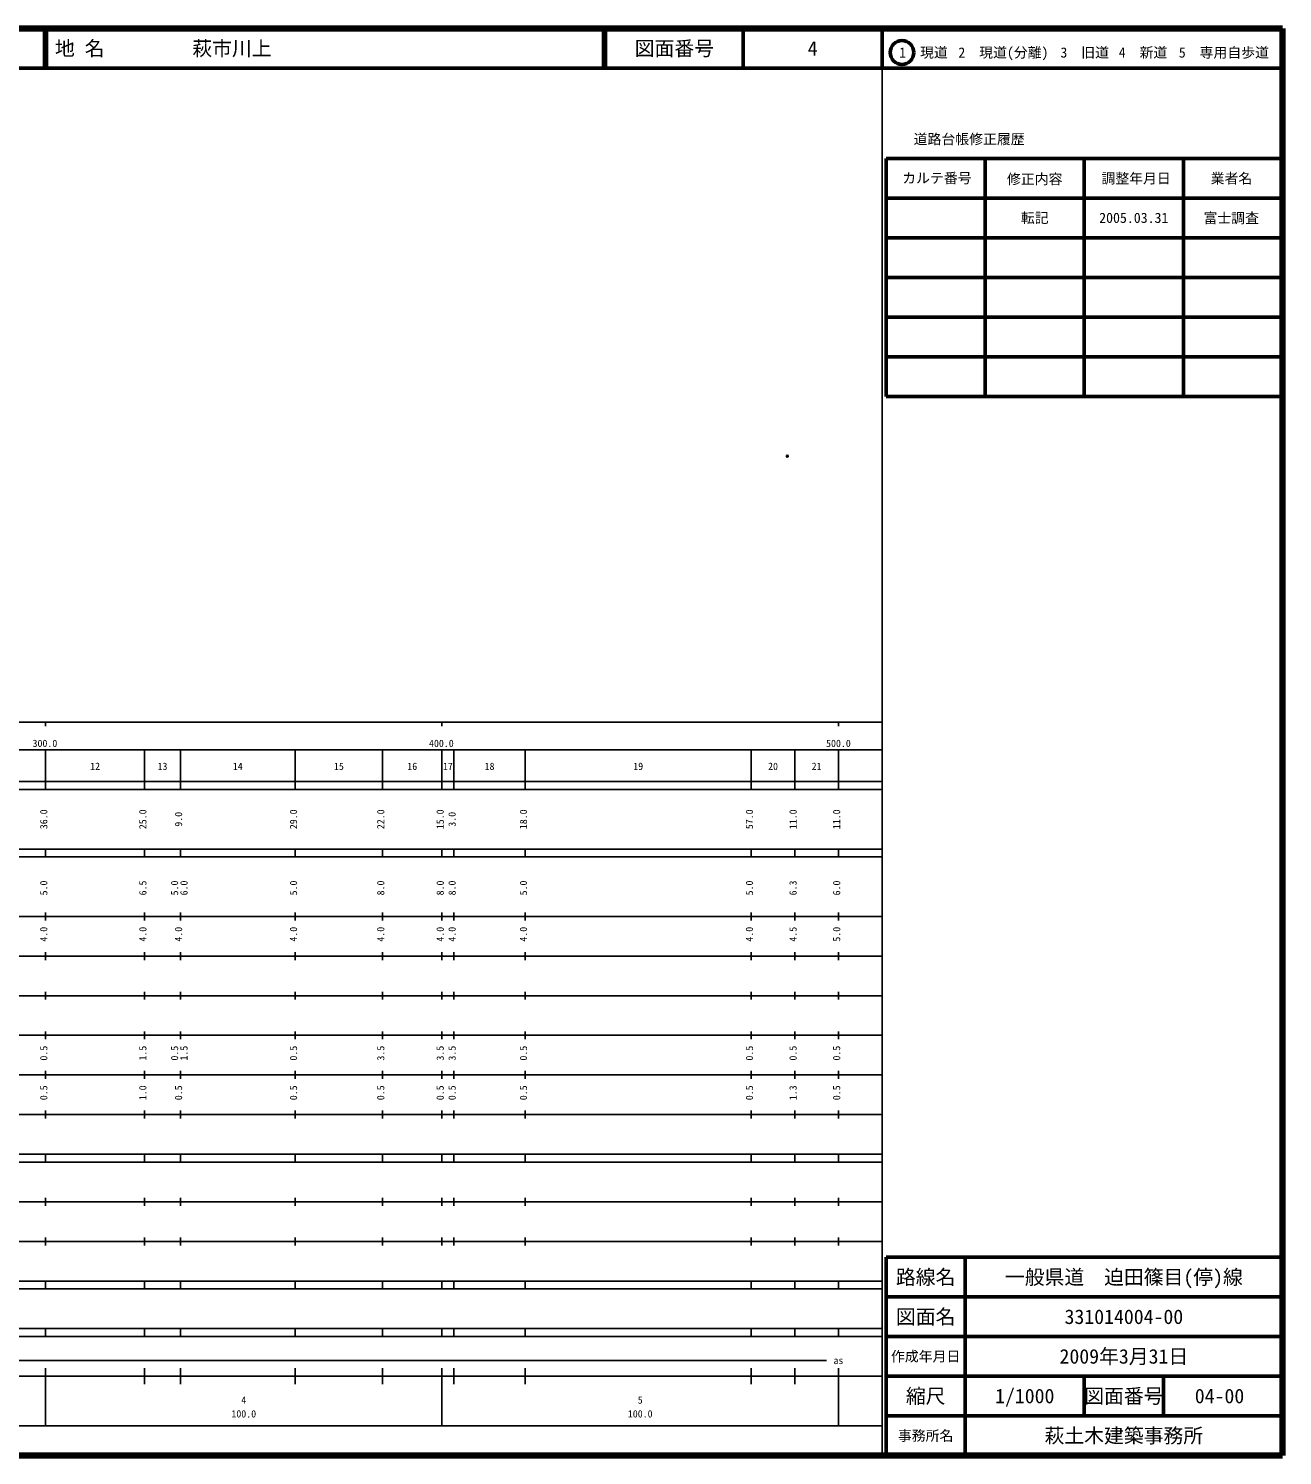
# Model space of a CAD drawing. Units: millimetres on the paper. Extents: x 40 to 680, y 20 to 380.
# Drawn here: x 363.7 to 680, y 20 to 380 of the extents above; entities that cross this region are included whole.
import ezdxf
from ezdxf.enums import TextEntityAlignment as Align

# ---------------------------------------------------------------- set-up
doc = ezdxf.new("R2010")
doc.units = ezdxf.units.MM
doc.header["$PDMODE"] = 32
doc.header["$PDSIZE"] = 0.5
doc.layers.add('M-OTRS', color=6, linetype='Continuous')
doc.layers.add('M-TTL-TXT', color=7, linetype='Continuous')
for name, color, linetype, lineweight in [('M-TTL', 2, 'Continuous', 140), ('M-TTL-BAND', 7, 'Continuous', 25), ('M-TTL-FRAM', 2, 'Continuous', 50), ('M-TTL-LINE', 7, 'Continuous', 50)]:
    doc.layers.add(name, color=color, linetype=linetype, lineweight=lineweight)
doc.styles.add('ＭＳ ゴシック', font='')
doc.styles.get('ＭＳ ゴシック').set_extended_font_data('MS Gothic')

msp = doc.modelspace()

# ---------------------------------------------------------------- linework, layer by layer
at = {"layer": 'M-OTRS'}
msp.add_point((555.108, 272.089), dxfattribs=at)
at = {"layer": 'M-TTL'}
for p, q in [((680, 380), (40, 380)), ((680, 20), (680, 380)), ((40, 20), (680, 20))]:
    msp.add_line(p, q, dxfattribs=at)
at = {"layer": 'M-TTL-BAND'}
for p, q in [((579, 20), (579, 370)), ((40, 205), (579, 205)), ((368, 205), (368, 204)), ((468, 205), (468, 204)), ((568, 205), (568, 204)), ((68, 198), (579, 198)), ((368, 188), (368, 198)), ((393, 188), (393, 198)), ((402, 188), (402, 198)), ((431, 188), (431, 198)), ((453, 188), (453, 198)), ((468, 188), (468, 198)), ((471, 188), (471, 198)), ((489, 188), (489, 198)), ((546, 188), (546, 198)), ((557, 188), (557, 198)), ((568, 188), (568, 198)), ((40, 190), (579, 190)), ((40, 188), (579, 188)), ((40, 173), (579, 173)), ((368, 171), (368, 173)), ((393, 171), (393, 173)), ((402, 171), (402, 173)), ((431, 171), (431, 173)), ((453, 171), (453, 173)), ((468, 171), (468, 173)), ((471, 171), (471, 173)), ((489, 171), (489, 173)), ((546, 171), (546, 173)), ((557, 171), (557, 173)), ((568, 171), (568, 173)), ((40, 171), (579, 171)), ((40, 156), (579, 156)), ((368, 155), (368, 157)), ((393, 155), (393, 157)), ((402, 155), (402, 157)), ((431, 155), (431, 157)), ((453, 155), (453, 157)), ((468, 155), (468, 157)), ((471, 155), (471, 157)), ((489, 155), (489, 157)), ((546, 155), (546, 157)), ((557, 155), (557, 157)), ((568, 155), (568, 157)), ((46, 146), (579, 146)), ((368, 145), (368, 147)), ((393, 145), (393, 147)), ((402, 145), (402, 147)), ((431, 145), (431, 147)), ((453, 145), (453, 147)), ((468, 145), (468, 147)), ((471, 145), (471, 147)), ((489, 145), (489, 147)), ((546, 145), (546, 147)), ((557, 145), (557, 147)), ((568, 145), (568, 147)), ((368, 135), (368, 137)), ((393, 135), (393, 137)), ((402, 135), (402, 137)), ((431, 135), (431, 137)), ((453, 135), (453, 137)), ((468, 135), (468, 137)), ((471, 135), (471, 137)), ((489, 135), (489, 137)), ((546, 135), (546, 137)), ((557, 135), (557, 137)), ((568, 135), (568, 137)), ((52, 136), (579, 136)), ((46, 126), (579, 126)), ((368, 125), (368, 127)), ((393, 125), (393, 127)), ((402, 125), (402, 127)), ((431, 125), (431, 127)), ((453, 125), (453, 127)), ((468, 125), (468, 127)), ((471, 125), (471, 127)), ((489, 125), (489, 127)), ((546, 125), (546, 127)), ((557, 125), (557, 127)), ((568, 125), (568, 127)), ((52, 116), (579, 116)), ((368, 115), (368, 117)), ((393, 115), (393, 117)), ((402, 115), (402, 117)), ((431, 115), (431, 117)), ((453, 115), (453, 117)), ((468, 115), (468, 117)), ((471, 115), (471, 117)), ((489, 115), (489, 117)), ((546, 115), (546, 117)), ((557, 115), (557, 117)), ((568, 115), (568, 117)), ((46, 106), (579, 106)), ((368, 105), (368, 107)), ((393, 105), (393, 107)), ((402, 105), (402, 107)), ((431, 105), (431, 107)), ((453, 105), (453, 107)), ((468, 105), (468, 107)), ((471, 105), (471, 107)), ((489, 105), (489, 107)), ((546, 105), (546, 107)), ((557, 105), (557, 107)), ((568, 105), (568, 107)), ((40, 96), (579, 96)), ((40, 94), (579, 94)), ((368, 94), (368, 96)), ((393, 94), (393, 96)), ((402, 94), (402, 96)), ((431, 94), (431, 96)), ((453, 94), (453, 96)), ((468, 94), (468, 96)), ((471, 94), (471, 96)), ((489, 94), (489, 96)), ((546, 94), (546, 96)), ((557, 94), (557, 96)), ((568, 94), (568, 96)), ((49, 84), (579, 84)), ((368, 83), (368, 85)), ((393, 83), (393, 85)), ((402, 83), (402, 85)), ((431, 83), (431, 85)), ((453, 83), (453, 85)), ((468, 83), (468, 85)), ((471, 83), (471, 85)), ((489, 83), (489, 85)), ((546, 83), (546, 85)), ((557, 83), (557, 85)), ((568, 83), (568, 85)), ((40, 74), (579, 74)), ((368, 73), (368, 75)), ((393, 73), (393, 75)), ((402, 73), (402, 75)), ((431, 73), (431, 75)), ((453, 73), (453, 75)), ((468, 73), (468, 75)), ((471, 73), (471, 75)), ((489, 73), (489, 75)), ((546, 73), (546, 75)), ((557, 73), (557, 75)), ((568, 73), (568, 75)), ((40, 64), (579, 64)), ((40, 62), (579, 62)), ((368, 62), (368, 64)), ((393, 62), (393, 64)), ((402, 62), (402, 64)), ((431, 62), (431, 64)), ((453, 62), (453, 64)), ((468, 62), (468, 64)), ((471, 62), (471, 64)), ((489, 62), (489, 64)), ((546, 62), (546, 64)), ((557, 62), (557, 64)), ((568, 62), (568, 64)), ((40, 52), (579, 52)), ((368, 50), (368, 52)), ((393, 50), (393, 52)), ((402, 50), (402, 52)), ((431, 50), (431, 52)), ((453, 50), (453, 52)), ((468, 50), (468, 52)), ((471, 50), (471, 52)), ((489, 50), (489, 52)), ((546, 50), (546, 52)), ((557, 50), (557, 52)), ((568, 50), (568, 52)), ((40, 50), (579, 50)), ((71, 44), (565, 44)), ((40, 40), (579, 40)), ((368, 27.5), (368, 42)), ((393, 38), (393, 42)), ((402, 38), (402, 42)), ((431, 38), (431, 42)), ((453, 38), (453, 42)), ((468, 27.5), (468, 42)), ((471, 38), (471, 42)), ((489, 38), (489, 42)), ((546, 38), (546, 42)), ((557, 38), (557, 42)), ((568, 27.5), (568, 42)), ((68, 27.5), (579, 27.5))]:
    msp.add_line(p, q, dxfattribs=at)
at = {"layer": 'M-TTL-FRAM'}
for p, q in [((580, 347.197), (580, 287.197)), ((580, 347.197), (680, 347.197)), ((580, 287.197), (680, 287.197)), ((680, 70), (580, 70)), ((580, 70), (580, 20))]:
    msp.add_line(p, q, dxfattribs=at)
at = {"layer": 'M-TTL-LINE'}
for p, q in [((367.75, 380), (367.75, 370)), ((368.25, 380), (368.25, 370)), ((508.747, 380), (508.747, 370)), ((509.247, 380), (509.247, 370)), ((543.997, 380), (543.997, 370)), ((579, 380), (579, 370)), ((40, 370), (680, 370)), ((605, 347.197), (605, 287.197)), ((630, 347.197), (630, 287.197)), ((655, 347.197), (655, 287.197)), ((580, 337.197), (680, 337.197)), ((580, 327.197), (680, 327.197)), ((580, 317.197), (680, 317.197)), ((580, 307.197), (680, 307.197)), ((580, 297.197), (680, 297.197)), ((600, 70), (600, 20)), ((680, 60), (580, 60)), ((680, 50), (580, 50)), ((680, 40), (580, 40)), ((630, 40), (630, 30)), ((650, 40), (650, 30)), ((680, 30), (580, 30))]:
    msp.add_line(p, q, dxfattribs=at)
msp.add_circle((584.031, 373.958), 3, dxfattribs=at)

# ---------------------------------------------------------------- texts
at = {"layer": 'M-TTL-BAND', "style": 'ＭＳ ゴシック'}
for s, p in [('300.0', (367.844, 198.195)), ('400.0', (467.844, 198.195)), ('500.0', (568, 198.195)), ('12', (380.5, 192.405)), ('13', (397.5, 192.405)), ('14', (416.5, 192.405)), ('15', (442, 192.405)), ('16', (460.5, 192.405)), ('17', (469.5, 192.405)), ('18', (480, 192.405)), ('19', (517.5, 192.405)), ('20', (551.5, 192.405)), ('21', (562.5, 192.405)), ('as', (568, 42.5)), ('4', (418, 32.523)), ('5', (518, 32.523)), ('100.0', (418, 29.033)), ('100.0', (518, 29.033))]:
    msp.add_text(s, height=1.833, dxfattribs=at).set_placement(p, align=Align.BOTTOM_CENTER)
for s, p in [('36.0', (369, 180.5)), ('25.0', (394, 180.5)), ('9.0', (403, 180.5)), ('29.0', (432, 180.5)), ('22.0', (454, 180.5)), ('15.0', (469, 180.5)), ('3.0', (472, 180.5)), ('18.0', (490, 180.5)), ('57.0', (547, 180.5)), ('11.0', (558, 180.5)), ('11.0', (569, 180.5)), ('5.0', (369, 163.174)), ('6.5', (394, 163.174)), ('5.0', (402, 163.174)), ('6.0', (404.37, 163.174)), ('5.0', (432, 163.174)), ('8.0', (454, 163.174)), ('8.0', (469, 163.174)), ('8.0', (472, 163.174)), ('5.0', (490, 163.174)), ('5.0', (547, 163.174)), ('6.3', (558, 163.174)), ('6.0', (569, 163.174)), ('4.0', (369, 151.5)), ('4.0', (394, 151.5)), ('4.0', (403, 151.5)), ('4.0', (432, 151.5)), ('4.0', (454, 151.5)), ('4.0', (469, 151.5)), ('4.0', (472, 151.5)), ('4.0', (490, 151.5)), ('4.0', (547, 151.5)), ('4.5', (558, 151.5)), ('5.0', (569, 151.5)), ('0.5', (369, 121.5)), ('1.5', (394, 121.5)), ('0.5', (402, 121.5)), ('1.5', (404.37, 121.5)), ('0.5', (432, 121.5)), ('3.5', (454, 121.5)), ('3.5', (469, 121.5)), ('3.5', (472, 121.5)), ('0.5', (490, 121.5)), ('0.5', (547, 121.5)), ('0.5', (558, 121.5)), ('0.5', (569, 121.5)), ('0.5', (369, 111.5)), ('1.0', (394, 111.5)), ('0.5', (403, 111.5)), ('0.5', (432, 111.5)), ('0.5', (454, 111.5)), ('0.5', (469, 111.5)), ('0.5', (472, 111.5)), ('0.5', (490, 111.5)), ('0.5', (547, 111.5)), ('1.3', (558, 111.5)), ('0.5', (569, 111.5))]:
    msp.add_text(s, height=1.833, rotation=90, dxfattribs=at).set_placement(p, align=Align.BOTTOM_CENTER)
at = {"layer": 'M-TTL-TXT', "style": 'ＭＳ ゴシック'}
for s, p in [('地 名', (370.38, 375)), ('萩市川上', (405.024, 375))]:
    msp.add_text(s, height=3.666, dxfattribs=at).set_placement(p, align=Align.MIDDLE_LEFT)
for s, height, p in [('図面番号', 3.666, (526.622, 375)), ('4', 3.666, (561.497, 375)), ('1\u3000現道', 2.566, (589.448, 373.958)), ('2\u3000現道(分離)', 2.566, (609.619, 373.958)), ('3\u3000旧道', 2.566, (630.121, 373.958)), ('4\u3000新道', 2.566, (644.824, 373.958)), ('5\u3000専用自歩道', 2.566, (665.228, 373.958)), ('道路台帳修正履歴', 2.566, (600.968, 352.113)), ('カルテ番号', 2.566, (592.839, 342.277)), ('修正内容', 2.566, (617.509, 342.023)), ('調整年月日', 2.566, (643.089, 342.197)), ('業者名', 2.566, (667.134, 342.197)), ('転記', 2.566, (617.5, 332.245)), ('2005.03.31', 2.566, (642.5, 332.245)), ('富士調査', 2.566, (667.077, 332.189)), ('路線名', 3.666, (590, 65)), ('路線名', 3.666, (590, 65)), ('一般県道\u3000迫田篠目(停)線', 3.666, (640, 65)), ('図面名', 3.666, (590, 55)), ('図面名', 3.666, (590, 55)), ('331014004-00', 3.666, (640, 55)), ('2009年3月31日', 3.666, (640, 45)), ('作成年月日', 2.566, (590, 45)), ('作成年月日', 2.566, (590, 45)), ('縮尺', 3.666, (590, 35)), ('縮尺', 3.666, (590, 35)), ('1/1000', 3.666, (615, 35)), ('図面番号', 3.666, (640, 35)), ('図面番号', 3.666, (640, 35)), ('04-00', 3.666, (664.125, 35)), ('事務所名', 2.566, (590, 25)), ('事務所名', 2.566, (590, 25)), ('萩土木建築事務所', 3.666, (640, 25))]:
    msp.add_text(s, height=height, dxfattribs=at).set_placement(p, align=Align.MIDDLE_CENTER)

doc.saveas('drawing.dxf')
